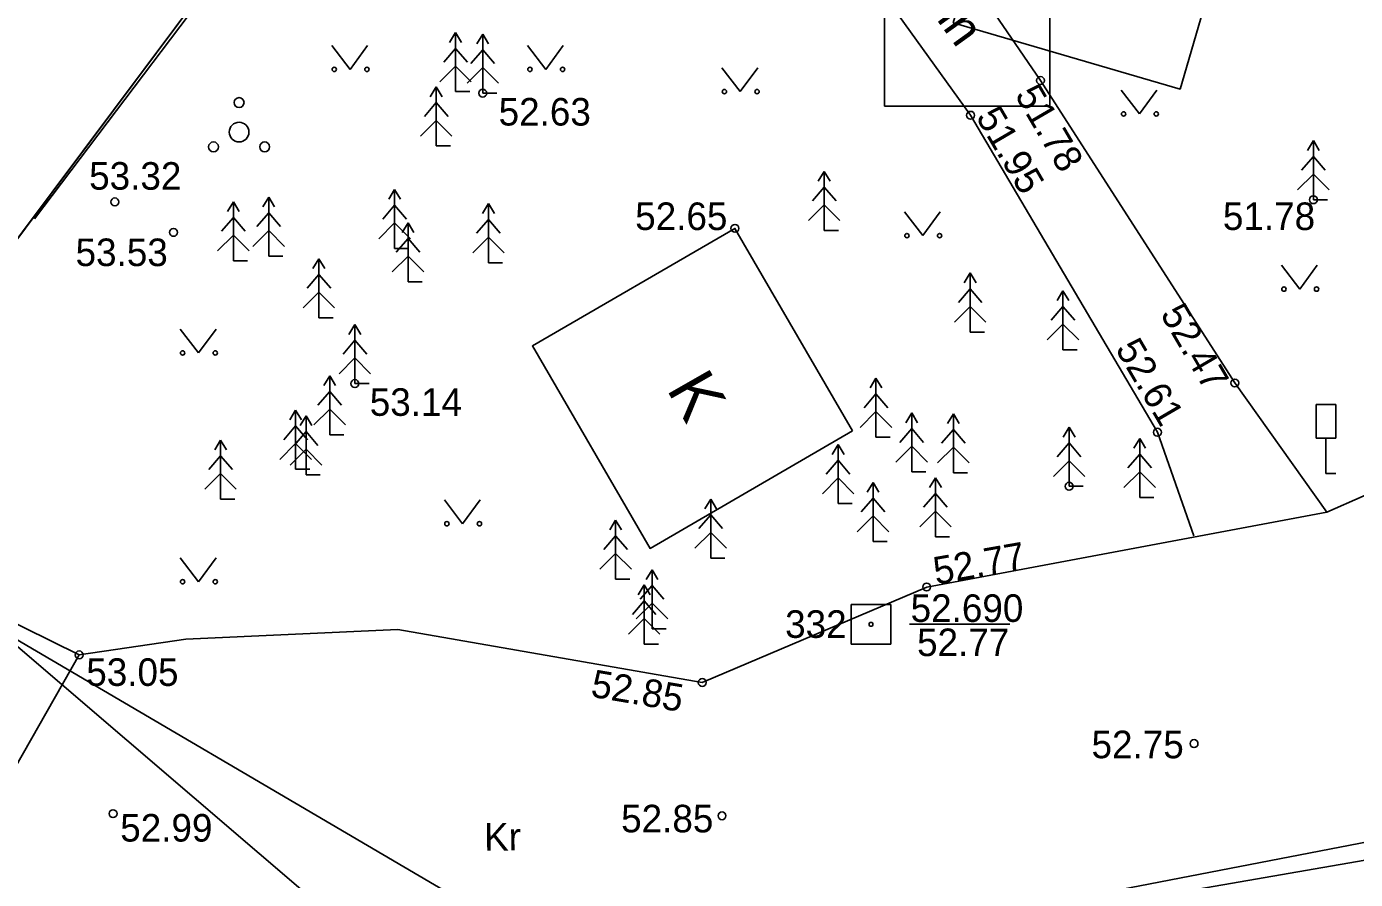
# Model space of a CAD drawing. Extents: x 640836 to 641902, y 6456216 to 6457208.
# Drawn here: x 641232.02 to 641265.76, y 6456703.98 to 6456725.64 of the extents above; entities that cross this region are included whole.
import ezdxf

# ---------------------------------------------------------------- set-up
doc = ezdxf.new("R2010")
doc.units = 0
for name, color, linetype in [('ABIJOONIS', 7, 'Continuous'), ('AED', 7, 'Continuous'), ('ALUSVORK', 7, 'Continuous'), ('HALJASTUS', 7, 'Continuous'), ('HOONE', 7, 'Continuous'), ('KORGUS', 7, 'Continuous'), ('KPKAABEL', 7, 'Continuous'), ('LIIKLUS', 7, 'Continuous'), ('PIIR', 7, 'Continuous'), ('PUU', 7, 'Continuous'), ('TEE', 7, 'Continuous'), ('VORMISTUS', 7, 'Continuous')]:
    doc.layers.add(name, color=color, linetype=linetype)

msp = doc.modelspace()

# ---------------------------------------------------------------- linework, layer by layer
at = {"layer": 'ABIJOONIS'}
msp.add_line((641254.435, 6456710.468), (641256.989, 6456710.468), dxfattribs=at)
at = {"layer": 'AED'}
msp.add_lwpolyline([(641232.215, 6456720.761), (641238.202, 6456728.668), (641232.642, 6456736.834)], dxfattribs=at)
at = {"layer": 'ALUSVORK'}
msp.add_lwpolyline([(641252.96, 6456710.96), (641253.96, 6456710.96), (641253.96, 6456709.96), (641252.96, 6456709.96)], close=True, dxfattribs=at)
msp.add_circle((641253.46, 6456710.46), 0.05, dxfattribs=at)
at = {"layer": 'HALJASTUS'}
for p, q in [((641239.767, 6456725.16), (641240.23, 6456724.553)), ((641240.23, 6456724.553), (641240.676, 6456725.16)), ((641244.736, 6456725.16), (641245.2, 6456724.553)), ((641245.2, 6456724.553), (641245.645, 6456725.16)), ((641249.674, 6456724.594), (641250.137, 6456723.988)), ((641250.137, 6456723.988), (641250.583, 6456724.594)), ((641259.812, 6456724.029), (641260.276, 6456723.422)), ((641260.276, 6456723.422), (641260.721, 6456724.029)), ((641254.31, 6456720.937), (641254.773, 6456720.33)), ((641254.773, 6456720.33), (641255.219, 6456720.937)), ((641263.883, 6456719.579), (641264.346, 6456718.972)), ((641264.346, 6456718.972), (641264.792, 6456719.579)), ((641235.917, 6456717.957), (641236.381, 6456717.351)), ((641236.381, 6456717.351), (641236.826, 6456717.957)), ((641242.626, 6456713.621), (641243.089, 6456713.014)), ((641243.089, 6456713.014), (641243.535, 6456713.621)), ((641235.917, 6456712.15), (641236.381, 6456711.543)), ((641236.381, 6456711.543), (641236.826, 6456712.15))]:
    msp.add_line(p, q, dxfattribs=at)
for centre in [(641239.829, 6456724.553), (641240.658, 6456724.553), (641244.799, 6456724.553), (641245.628, 6456724.553), (641249.736, 6456723.988), (641250.565, 6456723.988), (641259.875, 6456723.422), (641260.704, 6456723.422), (641254.372, 6456720.33), (641255.201, 6456720.33), (641263.945, 6456718.972), (641264.774, 6456718.972), (641235.979, 6456717.351), (641236.808, 6456717.351), (641242.688, 6456713.014), (641243.517, 6456713.014), (641235.979, 6456711.543), (641236.808, 6456711.543)]:
    msp.add_circle(centre, 0.055, dxfattribs=at)
at = {"layer": 'HOONE'}
msp.add_lwpolyline([(641252.99, 6456715.373), (641250.004, 6456720.516), (641244.863, 6456717.531), (641247.849, 6456712.388)], close=True, dxfattribs=at)
at = {"layer": 'KORGUS'}
for centre in [(641257.764, 6456724.27), (641243.6, 6456723.949), (641255.989, 6456723.387), (641264.694, 6456721.243), (641234.257, 6456721.187), (641235.747, 6456720.413), (641250.004, 6456720.516), (641240.352, 6456716.574), (641262.699, 6456716.589), (641260.733, 6456715.338), (641258.491, 6456713.966), (641254.874, 6456711.407), (641233.351, 6456709.684), (641249.174, 6456708.982), (641261.664, 6456707.432), (641234.212, 6456705.652), (641249.676, 6456705.598)]:
    msp.add_circle(centre, 0.1, dxfattribs=at)
at = {"layer": 'KPKAABEL'}
msp.add_lwpolyline([(641159.344, 6456614.322), (641175.108, 6456634.934), (641178.313, 6456639.125), (641195.836, 6456662.992), (641214.274, 6456686.161), (641221.419, 6456692.421), (641228.06, 6456696.144), (641233.36, 6456698.085), (641250.916, 6456701.854), (641271.525, 6456705.43), (641305.335, 6456711.858), (641326.94, 6456716.149), (641351.867, 6456721.349), (641367.465, 6456725.08), (641383.363, 6456729.465), (641393.017, 6456733.731), (641403.468, 6456739.034), (641405.501, 6456741.697), (641406.378, 6456745.4), (641406.448, 6456751.351)], dxfattribs=at)
at = {"layer": 'LIIKLUS'}
for p, q in [((641264.763, 6456716.039), (641264.763, 6456715.189)), ((641265.263, 6456716.039), (641264.763, 6456716.039)), ((641265.263, 6456716.039), (641265.263, 6456715.189)), ((641265.263, 6456715.189), (641264.763, 6456715.189)), ((641265.013, 6456715.189), (641265.013, 6456714.289)), ((641265.263, 6456714.289), (641265.013, 6456714.289))]:
    msp.add_line(p, q, dxfattribs=at)
at = {"layer": 'PIIR'}
msp.add_lwpolyline([(641167.96, 6456805.77), (641153.45, 6456779.84), (641171.53, 6456775.1), (641198.05, 6456786.73), (641201.18, 6456786.04), (641238.09, 6456728.7), (641226.48, 6456713.17), (641246.84, 6456701.22), (641272.72, 6456706.22), (641371.55, 6456726.22), (641403.74, 6456738.9), (641405.52, 6456744.08), (641410.59, 6456950.93)], dxfattribs=at)
msp.add_lwpolyline([(641139.38, 6456710.86), (641189.88, 6456664.18), (641238.09, 6456728.7), (641201.18, 6456786.04), (641198.04, 6456786.73), (641171.53, 6456775.1), (641093.23, 6456795.64), (641090.17, 6456794.7), (641063.19, 6456739.44), (641110.22, 6456687.75)], close=True, dxfattribs=at)
at = {"layer": 'PUU'}
for p, q in [((641242.909, 6456725.487), (641242.759, 6456725.237)), ((641243.059, 6456725.237), (641242.909, 6456725.487)), ((641242.909, 6456725.487), (641242.909, 6456723.987)), ((641243.6, 6456725.449), (641243.45, 6456725.199)), ((641243.75, 6456725.199), (641243.6, 6456725.449)), ((641243.6, 6456725.449), (641243.6, 6456723.949)), ((641242.909, 6456725.087), (641242.609, 6456724.737)), ((641243.209, 6456724.737), (641242.909, 6456725.087)), ((641243.6, 6456725.049), (641243.3, 6456724.699)), ((641243.9, 6456724.699), (641243.6, 6456725.049)), ((641242.909, 6456724.637), (641242.509, 6456724.237)), ((641243.309, 6456724.237), (641242.909, 6456724.637)), ((641243.6, 6456724.599), (641243.2, 6456724.199)), ((641244, 6456724.199), (641243.6, 6456724.599)), ((641242.418, 6456724.108), (641242.268, 6456723.858)), ((641242.568, 6456723.858), (641242.418, 6456724.108)), ((641242.418, 6456724.108), (641242.418, 6456722.608)), ((641242.418, 6456723.708), (641242.118, 6456723.358)), ((641242.718, 6456723.358), (641242.418, 6456723.708)), ((641243.269, 6456723.987), (641242.909, 6456723.987)), ((641243.96, 6456723.949), (641243.6, 6456723.949)), ((641242.418, 6456723.258), (641242.018, 6456722.858)), ((641242.818, 6456722.858), (641242.418, 6456723.258)), ((641264.694, 6456722.743), (641264.544, 6456722.493)), ((641264.844, 6456722.493), (641264.694, 6456722.743)), ((641264.694, 6456722.743), (641264.694, 6456721.243)), ((641242.778, 6456722.608), (641242.418, 6456722.608)), ((641264.694, 6456722.343), (641264.394, 6456721.993)), ((641264.994, 6456721.993), (641264.694, 6456722.343)), ((641252.271, 6456721.962), (641252.121, 6456721.712)), ((641252.421, 6456721.712), (641252.271, 6456721.962)), ((641252.271, 6456721.962), (641252.271, 6456720.462)), ((641264.694, 6456721.893), (641264.294, 6456721.493)), ((641265.094, 6456721.493), (641264.694, 6456721.893)), ((641241.361, 6456721.503), (641241.211, 6456721.253)), ((641241.511, 6456721.253), (641241.361, 6456721.503)), ((641241.361, 6456721.503), (641241.361, 6456720.003)), ((641252.271, 6456721.562), (641251.971, 6456721.212)), ((641252.571, 6456721.212), (641252.271, 6456721.562)), ((641237.268, 6456721.193), (641237.118, 6456720.943)), ((641237.418, 6456720.943), (641237.268, 6456721.193)), ((641237.268, 6456721.193), (641237.268, 6456719.693)), ((641238.165, 6456721.309), (641238.015, 6456721.059)), ((641238.315, 6456721.059), (641238.165, 6456721.309)), ((641238.165, 6456721.309), (641238.165, 6456719.809)), ((641241.361, 6456721.103), (641241.061, 6456720.753)), ((641241.661, 6456720.753), (641241.361, 6456721.103)), ((641243.745, 6456721.144), (641243.595, 6456720.894)), ((641243.895, 6456720.894), (641243.745, 6456721.144)), ((641243.745, 6456721.144), (641243.745, 6456719.644)), ((641252.271, 6456721.112), (641251.871, 6456720.712)), ((641252.671, 6456720.712), (641252.271, 6456721.112)), ((641265.054, 6456721.243), (641264.694, 6456721.243)), ((641237.268, 6456720.793), (641236.968, 6456720.443)), ((641237.568, 6456720.443), (641237.268, 6456720.793)), ((641238.165, 6456720.909), (641237.865, 6456720.559)), ((641238.465, 6456720.559), (641238.165, 6456720.909)), ((641241.703, 6456720.658), (641241.553, 6456720.408)), ((641241.853, 6456720.408), (641241.703, 6456720.658)), ((641241.703, 6456720.658), (641241.703, 6456719.158)), ((641243.745, 6456720.744), (641243.445, 6456720.394)), ((641244.045, 6456720.394), (641243.745, 6456720.744)), ((641237.268, 6456720.343), (641236.868, 6456719.943)), ((641237.668, 6456719.943), (641237.268, 6456720.343)), ((641238.165, 6456720.459), (641237.765, 6456720.059)), ((641238.565, 6456720.059), (641238.165, 6456720.459)), ((641241.361, 6456720.653), (641240.961, 6456720.253)), ((641241.761, 6456720.253), (641241.361, 6456720.653)), ((641252.631, 6456720.462), (641252.271, 6456720.462)), ((641241.721, 6456720.003), (641241.361, 6456720.003)), ((641241.703, 6456720.258), (641241.403, 6456719.908)), ((641242.003, 6456719.908), (641241.703, 6456720.258)), ((641243.745, 6456720.294), (641243.345, 6456719.894)), ((641244.145, 6456719.894), (641243.745, 6456720.294)), ((641237.628, 6456719.693), (641237.268, 6456719.693)), ((641238.525, 6456719.809), (641238.165, 6456719.809)), ((641239.439, 6456719.745), (641239.289, 6456719.495)), ((641239.589, 6456719.495), (641239.439, 6456719.745)), ((641239.439, 6456719.745), (641239.439, 6456718.245)), ((641241.703, 6456719.808), (641241.303, 6456719.408)), ((641242.103, 6456719.408), (641241.703, 6456719.808)), ((641244.105, 6456719.644), (641243.745, 6456719.644)), ((641239.439, 6456719.345), (641239.139, 6456718.995)), ((641239.739, 6456718.995), (641239.439, 6456719.345)), ((641255.978, 6456719.383), (641255.828, 6456719.133)), ((641256.128, 6456719.133), (641255.978, 6456719.383)), ((641255.978, 6456719.383), (641255.978, 6456717.883)), ((641242.063, 6456719.158), (641241.703, 6456719.158)), ((641255.978, 6456718.983), (641255.678, 6456718.633)), ((641256.278, 6456718.633), (641255.978, 6456718.983)), ((641239.439, 6456718.895), (641239.039, 6456718.495)), ((641239.839, 6456718.495), (641239.439, 6456718.895)), ((641258.335, 6456718.932), (641258.185, 6456718.682)), ((641258.485, 6456718.682), (641258.335, 6456718.932)), ((641258.335, 6456718.932), (641258.335, 6456717.432)), ((641255.978, 6456718.533), (641255.578, 6456718.133)), ((641256.378, 6456718.133), (641255.978, 6456718.533)), ((641258.335, 6456718.532), (641258.035, 6456718.182)), ((641258.635, 6456718.182), (641258.335, 6456718.532)), ((641239.799, 6456718.245), (641239.439, 6456718.245)), ((641240.352, 6456718.074), (641240.202, 6456717.824)), ((641240.502, 6456717.824), (641240.352, 6456718.074)), ((641240.352, 6456718.074), (641240.352, 6456716.574)), ((641258.335, 6456718.082), (641257.935, 6456717.682)), ((641258.735, 6456717.682), (641258.335, 6456718.082)), ((641240.352, 6456717.674), (641240.052, 6456717.324)), ((641240.652, 6456717.324), (641240.352, 6456717.674)), ((641256.338, 6456717.883), (641255.978, 6456717.883)), ((641258.695, 6456717.432), (641258.335, 6456717.432)), ((641240.352, 6456717.224), (641239.952, 6456716.824)), ((641240.752, 6456716.824), (641240.352, 6456717.224)), ((641239.714, 6456716.774), (641239.564, 6456716.524)), ((641239.864, 6456716.524), (641239.714, 6456716.774)), ((641239.714, 6456716.774), (641239.714, 6456715.274)), ((641253.585, 6456716.712), (641253.435, 6456716.462)), ((641253.735, 6456716.462), (641253.585, 6456716.712)), ((641253.585, 6456716.712), (641253.585, 6456715.212)), ((641239.714, 6456716.374), (641239.414, 6456716.024)), ((641240.014, 6456716.024), (641239.714, 6456716.374)), ((641240.712, 6456716.574), (641240.352, 6456716.574)), ((641253.585, 6456716.312), (641253.285, 6456715.962)), ((641253.885, 6456715.962), (641253.585, 6456716.312)), ((641238.848, 6456715.899), (641238.698, 6456715.649)), ((641238.998, 6456715.649), (641238.848, 6456715.899)), ((641238.848, 6456715.899), (641238.848, 6456714.399)), ((641239.113, 6456715.755), (641238.963, 6456715.505)), ((641239.263, 6456715.505), (641239.113, 6456715.755)), ((641239.113, 6456715.755), (641239.113, 6456714.255)), ((641239.714, 6456715.924), (641239.314, 6456715.524)), ((641240.114, 6456715.524), (641239.714, 6456715.924)), ((641253.585, 6456715.862), (641253.185, 6456715.462)), ((641253.985, 6456715.462), (641253.585, 6456715.862)), ((641254.494, 6456715.831), (641254.344, 6456715.581)), ((641254.644, 6456715.581), (641254.494, 6456715.831)), ((641254.494, 6456715.831), (641254.494, 6456714.331)), ((641255.552, 6456715.808), (641255.402, 6456715.558)), ((641255.702, 6456715.558), (641255.552, 6456715.808)), ((641255.552, 6456715.808), (641255.552, 6456714.308)), ((641238.848, 6456715.499), (641238.548, 6456715.149)), ((641239.113, 6456715.355), (641238.813, 6456715.005)), ((641239.148, 6456715.149), (641238.848, 6456715.499)), ((641239.413, 6456715.005), (641239.113, 6456715.355)), ((641240.074, 6456715.274), (641239.714, 6456715.274)), ((641254.494, 6456715.431), (641254.194, 6456715.081)), ((641254.794, 6456715.081), (641254.494, 6456715.431)), ((641255.552, 6456715.408), (641255.252, 6456715.058)), ((641255.852, 6456715.058), (641255.552, 6456715.408)), ((641258.491, 6456715.466), (641258.341, 6456715.216)), ((641258.641, 6456715.216), (641258.491, 6456715.466)), ((641258.491, 6456715.466), (641258.491, 6456713.966)), ((641236.942, 6456715.139), (641236.792, 6456714.889)), ((641237.092, 6456714.889), (641236.942, 6456715.139)), ((641236.942, 6456715.139), (641236.942, 6456713.639)), ((641238.848, 6456715.049), (641238.448, 6456714.649)), ((641239.248, 6456714.649), (641238.848, 6456715.049)), ((641252.625, 6456715.026), (641252.475, 6456714.776)), ((641252.775, 6456714.776), (641252.625, 6456715.026)), ((641252.625, 6456715.026), (641252.625, 6456713.526)), ((641253.945, 6456715.212), (641253.585, 6456715.212)), ((641254.494, 6456714.981), (641254.094, 6456714.581)), ((641254.894, 6456714.581), (641254.494, 6456714.981)), ((641255.552, 6456714.958), (641255.152, 6456714.558)), ((641255.952, 6456714.558), (641255.552, 6456714.958)), ((641258.491, 6456715.066), (641258.191, 6456714.716)), ((641258.791, 6456714.716), (641258.491, 6456715.066)), ((641260.283, 6456715.181), (641260.133, 6456714.931)), ((641260.433, 6456714.931), (641260.283, 6456715.181)), ((641260.283, 6456715.181), (641260.283, 6456713.681)), ((641236.942, 6456714.739), (641236.642, 6456714.389)), ((641237.242, 6456714.389), (641236.942, 6456714.739)), ((641239.113, 6456714.905), (641238.713, 6456714.505)), ((641239.513, 6456714.505), (641239.113, 6456714.905)), ((641252.625, 6456714.626), (641252.325, 6456714.276)), ((641252.925, 6456714.276), (641252.625, 6456714.626)), ((641258.491, 6456714.616), (641258.091, 6456714.216)), ((641258.891, 6456714.216), (641258.491, 6456714.616)), ((641260.283, 6456714.781), (641259.983, 6456714.431)), ((641260.583, 6456714.431), (641260.283, 6456714.781)), ((641236.942, 6456714.289), (641236.542, 6456713.889)), ((641237.342, 6456713.889), (641236.942, 6456714.289)), ((641239.208, 6456714.399), (641238.848, 6456714.399)), ((641239.473, 6456714.255), (641239.113, 6456714.255)), ((641254.854, 6456714.331), (641254.494, 6456714.331)), ((641255.912, 6456714.308), (641255.552, 6456714.308)), ((641260.283, 6456714.331), (641259.883, 6456713.931)), ((641260.683, 6456713.931), (641260.283, 6456714.331)), ((641252.625, 6456714.176), (641252.225, 6456713.776)), ((641253.025, 6456713.776), (641252.625, 6456714.176)), ((641253.511, 6456714.063), (641253.361, 6456713.813)), ((641253.661, 6456713.813), (641253.511, 6456714.063)), ((641253.511, 6456714.063), (641253.511, 6456712.563)), ((641255.097, 6456714.183), (641254.947, 6456713.933)), ((641255.247, 6456713.933), (641255.097, 6456714.183)), ((641255.097, 6456714.183), (641255.097, 6456712.683)), ((641258.851, 6456713.966), (641258.491, 6456713.966)), ((641237.302, 6456713.639), (641236.942, 6456713.639)), ((641249.388, 6456713.641), (641249.238, 6456713.391)), ((641249.538, 6456713.391), (641249.388, 6456713.641)), ((641249.388, 6456713.641), (641249.388, 6456712.141)), ((641253.511, 6456713.663), (641253.211, 6456713.313)), ((641253.811, 6456713.313), (641253.511, 6456713.663)), ((641255.097, 6456713.783), (641254.797, 6456713.433)), ((641255.397, 6456713.433), (641255.097, 6456713.783)), ((641260.643, 6456713.681), (641260.283, 6456713.681)), ((641249.388, 6456713.241), (641249.088, 6456712.891)), ((641249.688, 6456712.891), (641249.388, 6456713.241)), ((641252.985, 6456713.526), (641252.625, 6456713.526)), ((641255.097, 6456713.333), (641254.697, 6456712.933)), ((641255.497, 6456712.933), (641255.097, 6456713.333)), ((641246.974, 6456713.107), (641246.824, 6456712.857)), ((641247.124, 6456712.857), (641246.974, 6456713.107)), ((641246.974, 6456713.107), (641246.974, 6456711.607)), ((641253.511, 6456713.213), (641253.111, 6456712.813)), ((641253.911, 6456712.813), (641253.511, 6456713.213)), ((641246.974, 6456712.707), (641246.674, 6456712.357)), ((641247.274, 6456712.357), (641246.974, 6456712.707)), ((641249.388, 6456712.791), (641248.988, 6456712.391)), ((641249.788, 6456712.391), (641249.388, 6456712.791)), ((641253.871, 6456712.563), (641253.511, 6456712.563)), ((641255.457, 6456712.683), (641255.097, 6456712.683)), ((641246.974, 6456712.257), (641246.574, 6456711.857)), ((641247.374, 6456711.857), (641246.974, 6456712.257)), ((641249.748, 6456712.141), (641249.388, 6456712.141)), ((641247.334, 6456711.607), (641246.974, 6456711.607)), ((641247.9, 6456711.846), (641247.75, 6456711.596)), ((641248.05, 6456711.596), (641247.9, 6456711.846)), ((641247.9, 6456711.846), (641247.9, 6456710.346)), ((641247.699, 6456711.459), (641247.549, 6456711.209)), ((641247.9, 6456711.446), (641247.6, 6456711.096)), ((641247.849, 6456711.209), (641247.699, 6456711.459)), ((641247.699, 6456711.459), (641247.699, 6456709.959)), ((641248.2, 6456711.096), (641247.9, 6456711.446)), ((641247.699, 6456711.059), (641247.399, 6456710.709)), ((641247.9, 6456710.996), (641247.5, 6456710.596)), ((641247.999, 6456710.709), (641247.699, 6456711.059)), ((641248.3, 6456710.596), (641247.9, 6456710.996)), ((641247.699, 6456710.609), (641247.299, 6456710.209)), ((641248.099, 6456710.209), (641247.699, 6456710.609)), ((641248.26, 6456710.346), (641247.9, 6456710.346)), ((641248.059, 6456709.959), (641247.699, 6456709.959))]:
    msp.add_line(p, q, dxfattribs=at)
for centre, radius in [((641237.412, 6456723.71), 0.125), ((641237.412, 6456722.96), 0.25), ((641236.762, 6456722.585), 0.125), ((641238.062, 6456722.585), 0.125)]:
    msp.add_circle(centre, radius, dxfattribs=at)
at = {"layer": 'TEE'}
for points in [[(641265.032, 6456713.305), (641262.699, 6456716.589), (641257.764, 6456724.27), (641252.701, 6456731.671), (641250.402, 6456737.6), (641247.503, 6456747.675), (641243.699, 6456757.996)], [(641241.756, 6456757.256), (641245.69, 6456746.825), (641248.549, 6456736.767), (641250.698, 6456730.749), (641255.989, 6456723.387), (641260.733, 6456715.338), (641261.656, 6456712.707)], [(641274.824, 6456742.177), (641273.152, 6456736.704), (641276.984, 6456728.09), (641277.578, 6456724.28), (641276.694, 6456722.448), (641267.8, 6456714.528), (641265.032, 6456713.305)], [(641203.189, 6456704.03), (641213.618, 6456710.317), (641217.696, 6456711.185), (641220.492, 6456710.796), (641230.478, 6456704.647), (641233.351, 6456709.684), (641226.348, 6456713.139), (641213.838, 6456718.431)], [(641265.032, 6456713.305), (641254.874, 6456711.407), (641249.174, 6456708.982), (641241.441, 6456710.326), (641236.056, 6456710.079), (641233.351, 6456709.684)]]:
    msp.add_lwpolyline(points, dxfattribs=at)
at = {"layer": 'VORMISTUS'}
for points in [[(640982.484, 6456523.661), (641180, 6456754.249), (641286.326, 6456663.173), (641088.81, 6456432.586)], [(641253.801, 6456723.621), (641253.801, 6456735.369), (641258.001, 6456735.369), (641258.001, 6456723.621)], [(641255.55, 6456725.732), (641257.927, 6456733.891), (641263.688, 6456732.213), (641261.311, 6456724.054)]]:
    msp.add_lwpolyline(points, close=True, dxfattribs=at)

# ---------------------------------------------------------------- texts
at = {"layer": 'ALUSVORK'}
for s, p in [('52.690', (641254.466, 6456710.521)), ('332', (641251.279, 6456710.116)), ('52.77', (641254.63, 6456709.653))]:
    msp.add_text(s, height=0.7, dxfattribs=at).set_placement(p)
at = {"layer": 'HOONE'}
msp.add_text('K', height=1.2, rotation=299.6949, dxfattribs=at).set_placement((641248.255, 6456716.439))
at = {"layer": 'KORGUS'}
for s, rotation, p in [('51.78', 300.3077, (641257.099, 6456723.905)), ('52.63', 359.9581, (641244.003, 6456723.127)), ('51.95', 300.3077, (641256.108, 6456723.345)), ('53.32', 359.9581, (641233.604, 6456721.498)), ('52.65', 359.9581, (641247.471, 6456720.474)), ('51.78', 359.9581, (641262.396, 6456720.474)), ('53.53', 359.9581, (641233.259, 6456719.558)), ('52.47', 300.3077, (641260.793, 6456718.34)), ('52.61', 300.3077, (641259.651, 6456717.457)), ('53.14', 359.9581, (641240.73, 6456715.755)), ('52.77', 9.9762, (641255.11, 6456711.464)), ('53.05', 359.9581, (641233.531, 6456708.897)), ('52.85', 350.2944, (641246.318, 6456708.627)), ('52.75', 359.9581, (641259.06, 6456707.06)), ('52.85', 359.9581, (641247.114, 6456705.178)), ('52.99', 359.9581, (641234.393, 6456704.944))]:
    msp.add_text(s, height=0.7, rotation=rotation, dxfattribs=at).set_placement(p)
at = {"layer": 'TEE'}
for s, height, rotation, p in [('pinn', 0.9, 305.708, (641254.328, 6456726.917)), ('Kr', 0.7, 0.4709, (641243.636, 6456704.711))]:
    msp.add_text(s, height=height, rotation=rotation, dxfattribs=at).set_placement(p)

doc.saveas('drawing.dxf')
